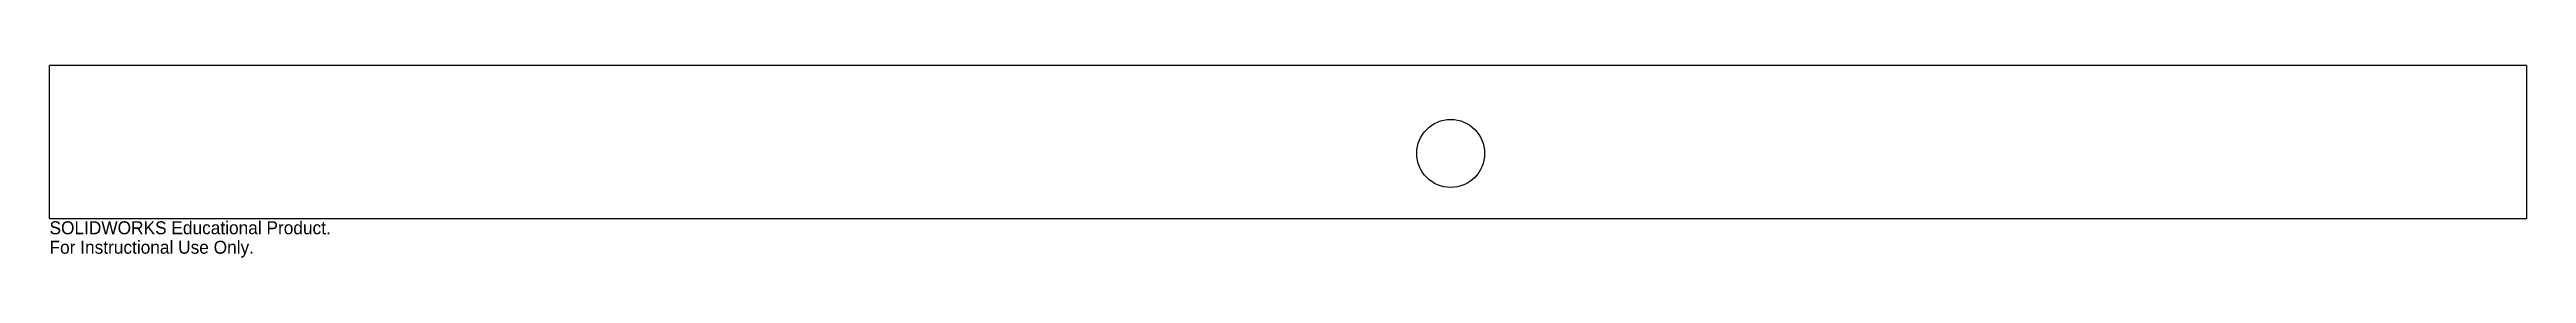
# Model space of a CAD drawing. Header units: inches. Extents: x -18.2 to 18.2, y 105.1 to 107.9.
import ezdxf

# ---------------------------------------------------------------- set-up
doc = ezdxf.new("R2010")
doc.units = ezdxf.units.IN
doc.header["$MEASUREMENT"] = 0
doc.styles.add('SLDTEXTSTYLE0', font='Arail.ttf')

msp = doc.modelspace()

# ---------------------------------------------------------------- linework, layer by layer
at = {"color": 1, "linetype": 'Continuous', "lineweight": 25}
for p, q in [((-18.246, 105.65), (-18.246, 107.9)), ((18.246, 107.9), (-18.246, 107.9)), ((18.246, 107.9), (18.246, 105.65)), ((-18.246, 105.65), (18.246, 105.65))]:
    msp.add_line(p, q, dxfattribs=at)
msp.add_circle((2.397, 106.607), 0.5, dxfattribs=at)

# ---------------------------------------------------------------- texts
at = {"color": 7, "linetype": 'Continuous', "char_height": 0.1903, "attachment_point": 1, "style": 'SLDTEXTSTYLE0'}
for s, insert in [('SOLIDWORKS Educational Product.', (-18.246, 105.61)), ('For Instructional Use Only.', (-18.246, 105.324))]:
    msp.add_mtext(s, dxfattribs=dict(at, insert=insert))

doc.saveas('drawing.dxf')
